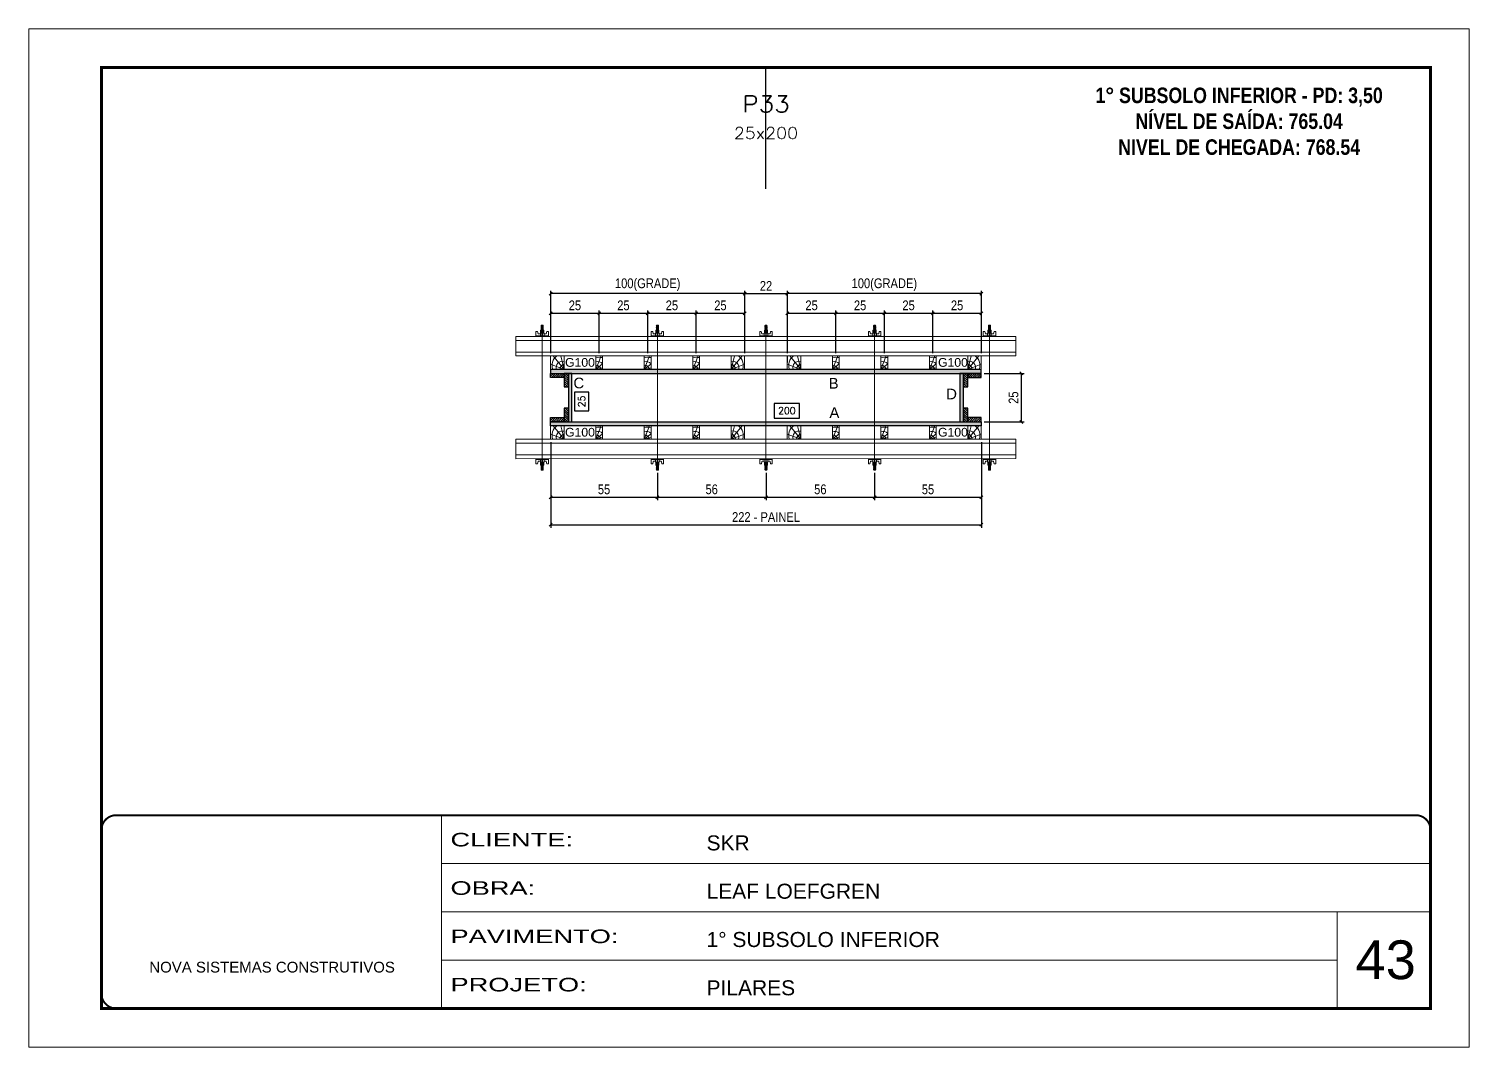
# Model space of a CAD drawing. Extents: x 14400 to 27878, y -21631 to 6985.
# Drawn here: x 17583 to 19068, y -5551 to -4501 of the extents above; entities that cross this region are included whole.
import ezdxf
from ezdxf.enums import TextEntityAlignment as Align

# ---------------------------------------------------------------- set-up
doc = ezdxf.new("R2010")
doc.units = 0
for name, pattern in [('CONTINUO', [0]), ('DASHED', [0.75, 0.5, -0.25]), ('HIDDEN', [0.375, 0.25, -0.125])]:
    doc.linetypes.add(name, pattern=pattern)
for name, color, linetype, lineweight in [('CARIMBO', 255, 'Continuous', 9), ('Folhas', 255, 'Continuous', 9), ('Hachura', 251, 'Continuous', 9), ('Madeira', 126, 'Continuous', 18), ('Perfil Metálico', 224, 'Continuous', 18), ('SARRAFO DE PRESSAO', 251, 'DASHED', 9), ('Texto Seção', 7, 'Continuous', 15)]:
    doc.layers.add(name, color=color, linetype=linetype, lineweight=lineweight)
for name, color, linetype in [('CHAPA', 1, 'Continuous'), ('COTA', 241, 'Continuous'), ('NOMENCLATURA', 7, 'Continuous'), ('SARRAFO', 251, 'Continuous'), ('Texto de Titulo', 7, 'Continuous'), ('Texto Qtd Sarr', 242, 'Continuous'), ('TEXTO_GERAL', 7, 'Continuous')]:
    doc.layers.add(name, color=color, linetype=linetype)
doc.styles.add('ARIAL', font='arial.ttf')
doc.styles.add('COTA TECNICA 2X', font='techl___.ttf', dxfattribs={"height": 10})
doc.styles.add('ROMANC', font='techb___.ttf', dxfattribs={"height": 2.5})
doc.styles.add('ROMANS', font='romans.shx')
doc.styles.add('SANSSERIF', font='sas_____.pfb')
doc.styles.add('Tecnologia', font='')
doc.styles.get('Tecnologia').set_extended_font_data('Forgotten Futurist')
doc.dimstyles.new('SECAO PILAR', dxfattribs={"dimtxt": 10, "dimasz": 3, "dimexe": 3, "dimexo": 3, "dimgap": 3, "dimtad": 1, "dimdec": 1, "dimlfac": 0.5, "dimzin": 12, "dimdsep": 46, "dimtxsty": 'COTA TECNICA 2X', "dimblk1": 'OBLIQUE', "dimblk2": 'OBLIQUE', "dimsah": 1, "dimcen": 0.9, "dimclrd": 256, "dimclre": 256, "dimclrt": 256, "dimadec": 1, "dimazin": 3, "dimtfac": 1, "dimtdec": 1, "dimtmove": 0, "dimatfit": 3, "dimfxl": 1, "dimtolj": 1, "dimtzin": 12, "dimarcsym": 0})
doc.dimstyles.new('SECÇÃO 2', dxfattribs={"dimtxt": 7, "dimasz": 6, "dimexe": 0.18, "dimexo": 2, "dimgap": -4, "dimtad": 3, "dimdec": 1, "dimlfac": 0.5, "dimzin": 12, "dimdsep": 46, "dimtxsty": 'ROMANS', "dimblk": 'ARCHTICK', "dimcen": 0.09, "dimse1": 1, "dimse2": 1, "dimsd1": 1, "dimsd2": 1, "dimclrd": 180, "dimclre": 5, "dimclrt": 1, "dimadec": 0, "dimazin": 3, "dimtfac": 1, "dimtdec": 1, "dimtofl": 0, "dimtmove": 0, "dimatfit": 3, "dimldrblk": 'ARCHTICK', "dimfxl": 1, "dimtolj": 1, "dimtzin": 0, "dimarcsym": 0})

# ---------------------------------------------------------------- blocks, each defined once
blk = doc.blocks.new('9999999999')
at = {"color": 30, "linetype": 'CONTINUO'}
for p, q in [((98564.6, 34230.2), (98564.6, 34429.4)), ((98564.6, 34379.6), (99584, 34379.6)), ((98564.6, 34329.8), (99488, 34329.8)), ((99584, 34329.8), (99488, 34329.8)), ((99488, 34329.8), (99488, 34230.2)), ((98564.6, 34280), (99488, 34280))]:
    blk.add_line(p, q, dxfattribs=at)
at = {"color": 30, "linetype": 'CONTINUO', "const_width": 2}
blk.add_lwpolyline([(99584, 34230.2), (99584, 34414.4, 0.414214), (99569, 34429.4), (98229, 34429.4, 0.414214), (98214, 34414.4), (98214, 34245.2, 0.414214), (98229, 34230.2), (99584, 34230.2)], format="xyb", dxfattribs=at)
at = {"layer": 'Folhas'}
blk.add_lwpolyline([(98139, 34190.2), (99624, 34190.2), (99624, 35240.2), (98139, 35240.2)], close=True, dxfattribs=at)
at = {"layer": 'Folhas', "color": 30, "const_width": 3}
blk.add_lwpolyline([(98214, 34230.2), (99584, 34230.2), (99584, 35200.2), (98214, 35200.2)], close=True, dxfattribs=at)
at = {"color": 7, "linetype": 'Continuous', "ltscale": 5, "style": 'ARIAL'}
for s, height, p in [('SKR', 15.48, (98837.7, 34393.1)), ('LEAF LOEFGREN', 15.483, (98837.7, 34343.3)), ('1° SUBSOLO INFERIOR', 15.483, (98837.7, 34293.5)), ('NOVA SISTEMAS CONSTRUTIVOS', 11.059, (98263.2, 34267.2)), ('PILARES', 15.48, (98837.7, 34243.7))]:
    blk.add_text(s, height=height, dxfattribs=at).set_placement(p)
at = {"layer": 'Folhas', "color": 7, "style": 'Tecnologia', "width": 1.5}
for s, p in [('CLIENTE:', (98573.7, 34397.2)), ('OBRA:', (98573.7, 34347.3)), ('PAVIMENTO:', (98573.7, 34297.5)), ('PROJETO:', (98573.7, 34247.7))]:
    blk.add_text(s, height=14, dxfattribs=at).set_placement(p)
blk = doc.blocks.new('*D2597')
at = {"layer": 'COTA', "color": 180, "lineweight": -2, "transparency": 16777216}
for p, q in [((18160.9, -4875.5), (18145.9, -4875.5)), ((18145.9, -4875.5), (18145.9, -4894.9)), ((18160.9, -4894.9), (18160.9, -4875.5)), ((18145.9, -4894.9), (18160.9, -4894.9))]:
    blk.add_line(p, q, dxfattribs=at)
at = {"layer": 'Defpoints', "color": 0, "transparency": 16777216}
for p in [(18160.8, -4856.3), (18160.8, -4906.3), (18164.9, -4906.3)]:
    blk.add_point(p, dxfattribs=at)
at = {"layer": 'COTA', "color": 1, "transparency": 16777216, "insert": (18153.4, -4885.2), "char_height": 7, "attachment_point": 5, "rotation": 90, "style": 'ROMANS'}
blk.add_mtext('\\A1;25', dxfattribs=at)
blk = doc.blocks.new('_ArchTick')
at = {"color": 0, "linetype": 'ByBlock', "const_width": 0.15}
blk.add_lwpolyline([(-0.5, -0.5), (0.5, 0.5)], dxfattribs=at)
blk = doc.blocks.new('*D2598')
at = {"layer": 'COTA', "color": 180, "lineweight": -2, "transparency": 16777216}
for p, q in [((18378, -4887.3), (18352, -4887.3)), ((18352, -4887.3), (18352, -4902.3)), ((18378, -4902.3), (18378, -4887.3)), ((18352, -4902.3), (18378, -4902.3))]:
    blk.add_line(p, q, dxfattribs=at)
at = {"layer": 'Defpoints', "color": 0, "transparency": 16777216}
for p in [(18143.5, -4906.3), (18543.5, -4906.3), (18543.5, -4906.3)]:
    blk.add_point(p, dxfattribs=at)
at = {"layer": 'COTA', "color": 1, "transparency": 16777216, "insert": (18365, -4894.8), "char_height": 7, "attachment_point": 5, "style": 'ROMANS'}
blk.add_mtext('\\A1;200', dxfattribs=at)
blk = doc.blocks.new('_Oblique')
at = {"color": 0, "linetype": 'ByBlock', "lineweight": -2}
blk.add_line((-0.5, -0.5), (0.5, 0.5), dxfattribs=at)
blk = doc.blocks.new('*D2599')
at = {"layer": 'COTA', "lineweight": -2, "transparency": 16777216}
for p, q in [((18121.5, -4927.3), (18121.5, -5015.4)), ((18565.5, -4927.2), (18565.5, -5015.4)), ((18121.5, -5012.4), (18565.5, -5012.4))]:
    blk.add_line(p, q, dxfattribs=at)
at = {"layer": 'Defpoints', "color": 0, "transparency": 16777216}
for p in [(18121.5, -4924.3), (18565.5, -4924.2), (18565.5, -5012.4)]:
    blk.add_point(p, dxfattribs=at)
at = {"layer": 'COTA', "lineweight": -2, "transparency": 16777216, "xscale": 3, "yscale": 3, "zscale": 3, "rotation": 180}
blk.add_blockref('_Oblique', (18121.5, -5012.4), dxfattribs=at)
at = {"layer": 'COTA', "lineweight": -2, "transparency": 16777216, "xscale": 3, "yscale": 3, "zscale": 3}
blk.add_blockref('_Oblique', (18565.5, -5012.4), dxfattribs=at)
at = {"layer": 'COTA', "transparency": 16777216, "insert": (18343.5, -5004.4), "char_height": 10, "attachment_point": 5, "style": 'COTA TECNICA 2X'}
blk.add_mtext('\\A1;222 - PAINEL', dxfattribs=at)
blk = doc.blocks.new('*D2600')
at = {"layer": 'COTA', "lineweight": -2, "transparency": 16777216}
for p, q in [((18121.5, -4927.3), (18121.5, -4987)), ((18231.5, -4959), (18231.5, -4987)), ((18121.5, -4984), (18231.5, -4984))]:
    blk.add_line(p, q, dxfattribs=at)
at = {"layer": 'Defpoints', "color": 0, "transparency": 16777216}
for p in [(18121.5, -4924.3), (18231.5, -4956), (18231.5, -4984)]:
    blk.add_point(p, dxfattribs=at)
at = {"layer": 'COTA', "lineweight": -2, "transparency": 16777216, "xscale": 3, "yscale": 3, "zscale": 3, "rotation": 180}
blk.add_blockref('_Oblique', (18121.5, -4984), dxfattribs=at)
at = {"layer": 'COTA', "lineweight": -2, "transparency": 16777216, "xscale": 3, "yscale": 3, "zscale": 3}
blk.add_blockref('_Oblique', (18231.5, -4984), dxfattribs=at)
at = {"layer": 'COTA', "transparency": 16777216, "insert": (18176.5, -4975.9), "char_height": 10, "attachment_point": 5, "style": 'COTA TECNICA 2X'}
blk.add_mtext('\\A1;55', dxfattribs=at)
blk = doc.blocks.new('*D2601')
at = {"layer": 'COTA', "lineweight": -2, "transparency": 16777216}
for p, q in [((18565.5, -4927.3), (18565.5, -4987)), ((18455.5, -4959), (18455.5, -4987)), ((18455.5, -4984), (18565.5, -4984))]:
    blk.add_line(p, q, dxfattribs=at)
at = {"layer": 'Defpoints', "color": 0, "transparency": 16777216}
for p in [(18565.5, -4924.3), (18455.5, -4956), (18565.5, -4984)]:
    blk.add_point(p, dxfattribs=at)
at = {"layer": 'COTA', "lineweight": -2, "transparency": 16777216, "xscale": 3, "yscale": 3, "zscale": 3, "rotation": 180}
blk.add_blockref('_Oblique', (18455.5, -4984), dxfattribs=at)
at = {"layer": 'COTA', "lineweight": -2, "transparency": 16777216, "xscale": 3, "yscale": 3, "zscale": 3}
blk.add_blockref('_Oblique', (18565.5, -4984), dxfattribs=at)
at = {"layer": 'COTA', "transparency": 16777216, "insert": (18510.5, -4975.9), "char_height": 10, "attachment_point": 5, "style": 'COTA TECNICA 2X'}
blk.add_mtext('\\A1;55', dxfattribs=at)
blk = doc.blocks.new('C')
at = {"layer": 'Hachura', "color": 0}
for p, q in [((0, 3.22), (0, -3.22)), ((0.45, 3.22), (0, 3.22)), ((0.46, 3.16), (0, 3.16)), ((0.46, 3.05), (0, 3.05)), ((0.46, 2.88), (0, 2.88)), ((0, 2.75), (0, -1.16)), ((0.46, 2.65), (0, 2.65)), ((0.46, 2.23), (0, 2.23)), ((0.46, 1.51), (0, 1.51)), ((0.39, 0.49), (0.17, 0.49)), ((0.45, -3.23), (0.45, 3.22)), ((0.45, 3.22), (2.58, 3.22)), ((1.74, 0.97), (0.45, 0.97)), ((1.45, 0.1), (0.45, 0.1)), ((1.35, 1.94), (1.35, 0.96)), ((2.58, 2.39), (1.47, 2.09)), ((1.74, -0.97), (1.74, 0.97)), ((1.74, 0.97), (1.74, 0.84)), ((1.74, 0.97), (1.74, 0.84)), ((1.74, 0.84), (3.35, 0.84)), ((3.35, 0.45), (1.74, 0.45)), ((2.58, 3.22), (2.58, 2.39)), ((3.32, 0.84), (3.32, -0.84)), ((3.35, 0.84), (3.35, -0.84)), ((3.68, 0.45), (3.35, 0.45)), ((3.84, -0.52), (3.35, 0.45)), ((3.35, 0.06), (3.67, -0.57)), ((3.68, 0.45), (4.16, -0.52)), ((3.72, 0.5), (4.25, -0.57)), ((4.37, -0.55), (3.83, 0.53)), ((4.15, 0.45), (3.93, 0.45)), ((4.42, -0.52), (3.93, 0.45)), ((4.15, 0.45), (4.26, 0.45)), ((4.26, 0.45), (4.74, -0.52)), ((4.3, 0.5), (4.83, -0.57)), ((4.95, -0.55), (4.41, 0.53)), ((4.51, 0.45), (4.84, 0.45)), ((5, -0.52), (4.51, 0.45)), ((4.84, 0.45), (5.32, -0.52)), ((4.88, 0.5), (5.41, -0.57)), ((5.53, -0.55), (4.99, 0.53)), ((5.58, -0.52), (5.09, 0.45)), ((5.42, 0.45), (5.09, 0.45)), ((5.58, -0.52), (5.09, 0.45)), ((5.42, 0.45), (5.74, -0.19)), ((5.46, 0.5), (5.74, -0.07)), ((5.74, 0.19), (5.57, 0.53)), ((5.74, 0.32), (5.68, 0.45)), ((5.68, 0.45), (5.74, 0.45)), ((5.74, 0.45), (5.9, 0.29)), ((5.74, 0.45), (5.74, -0.52)), ((5.9, -0.36), (5.9, 0.29)), ((0.45, 0), (0, 0)), ((0.46, -1.52), (0, -1.52)), ((0.46, -2.23), (0, -2.23)), ((0.46, -2.65), (0, -2.65)), ((0.46, -2.88), (0, -2.88)), ((0.46, -3.05), (0, -3.05)), ((0.46, -3.16), (0, -3.16)), ((0, -3.22), (2.57, -3.22)), ((0.08, -0.48), (0.29, -0.48)), ((0.29, -0.48), (0.4, -0.48)), ((0.45, 0), (0.45, -0.97)), ((0.45, -0.16), (1.45, -0.16)), ((0.45, -0.65), (0.45, -0.32)), ((0.45, -3.23), (0.45, -0.65)), ((0.45, -0.97), (1.74, -0.97)), ((1.35, -1.94), (1.35, -0.97)), ((2.58, -2.39), (1.47, -2.1)), ((3.35, -0.32), (1.74, -0.32)), ((3.35, -0.84), (1.74, -0.84)), ((2.58, -3.23), (2.58, -2.39)), ((3.35, -0.07), (3.58, -0.52)), ((3.35, -0.52), (3.58, -0.52)), ((3.84, -0.52), (4.16, -0.52)), ((4.42, -0.52), (4.74, -0.52)), ((4.63, -0.52), (4.74, -0.52)), ((5, -0.52), (5.32, -0.52)), ((5.58, -0.52), (5.74, -0.52)), ((5.74, -0.52), (5.9, -0.36)), ((5.74, -0.52), (5.74, -0.52))]:
    blk.add_line(p, q, dxfattribs=at)
for centre, radius, start, end in [((1.52, 1.94), 0.161, 104.74356, 180), ((1.44, -0.03), 0.129, 272.69497, 87.30503), ((3.81, 0.39), 0.143, 25.56881, 154.43119), ((4.39, 0.39), 0.143, 25.56881, 154.43119), ((4.97, 0.39), 0.143, 25.56881, 154.43119), ((5.55, 0.39), 0.143, 25.56881, 154.43119), ((0.17, -0.37), 0.174, 221.74404, 317.85924), ((1.52, -1.94), 0.161, 180, 255.25644), ((3.71, -0.4), 0.174, 222.14076, 318.25596), ((4.29, -0.4), 0.174, 222.14076, 318.25596), ((4.87, -0.4), 0.174, 222.14076, 318.25596), ((5.45, -0.4), 0.174, 222.14076, 318.25596), ((5.61, -0.4), 0.174, 317.85924, 318.25596)]:
    blk.add_arc(centre, radius, start, end, dxfattribs=at)
blk = doc.blocks.new('*D2621')
at = {"layer": 'COTA', "lineweight": -2, "transparency": 16777216}
for p, q in [((18343.5, -4959), (18343.5, -4987)), ((18455.5, -4959), (18455.5, -4987)), ((18343.5, -4984), (18455.5, -4984))]:
    blk.add_line(p, q, dxfattribs=at)
at = {"layer": 'Defpoints', "color": 0, "transparency": 16777216}
for p in [(18343.5, -4956), (18455.5, -4956), (18455.5, -4984)]:
    blk.add_point(p, dxfattribs=at)
at = {"layer": 'COTA', "lineweight": -2, "transparency": 16777216, "xscale": 3, "yscale": 3, "zscale": 3, "rotation": 180}
blk.add_blockref('_Oblique', (18343.5, -4984), dxfattribs=at)
at = {"layer": 'COTA', "lineweight": -2, "transparency": 16777216, "xscale": 3, "yscale": 3, "zscale": 3}
blk.add_blockref('_Oblique', (18455.5, -4984), dxfattribs=at)
at = {"layer": 'COTA', "transparency": 16777216, "insert": (18399.5, -4975.9), "char_height": 10, "attachment_point": 5, "style": 'COTA TECNICA 2X'}
blk.add_mtext('\\A1;56', dxfattribs=at)
blk = doc.blocks.new('*D2622')
at = {"layer": 'COTA', "lineweight": -2, "transparency": 16777216}
for p, q in [((18568.5, -4856.3), (18609.8, -4856.3)), ((18606.8, -4906.3), (18606.8, -4856.3)), ((18568.5, -4906.3), (18609.8, -4906.3))]:
    blk.add_line(p, q, dxfattribs=at)
at = {"layer": 'Defpoints', "color": 0, "transparency": 16777216}
for p in [(18565.5, -4856.3), (18606.8, -4856.3), (18565.5, -4906.3)]:
    blk.add_point(p, dxfattribs=at)
at = {"layer": 'COTA', "lineweight": -2, "transparency": 16777216, "xscale": 3, "yscale": 3, "zscale": 3}
for p, rotation in [((18606.8, -4856.3), 90), ((18606.8, -4906.3), 270)]:
    blk.add_blockref('_Oblique', p, dxfattribs=dict(at, rotation=rotation))
at = {"layer": 'COTA', "transparency": 16777216, "insert": (18598.7, -4881.3), "char_height": 10, "attachment_point": 5, "rotation": 90, "style": 'COTA TECNICA 2X'}
blk.add_mtext('\\A1;25', dxfattribs=at)
blk = doc.blocks.new('*D2623')
at = {"layer": 'COTA', "lineweight": -2, "transparency": 16777216}
for p, q in [((18231.5, -4959), (18231.5, -4987)), ((18343.5, -4959), (18343.5, -4987)), ((18231.5, -4984), (18343.5, -4984))]:
    blk.add_line(p, q, dxfattribs=at)
at = {"layer": 'Defpoints', "color": 0, "transparency": 16777216}
for p in [(18231.5, -4956), (18343.5, -4956), (18343.5, -4984)]:
    blk.add_point(p, dxfattribs=at)
at = {"layer": 'COTA', "lineweight": -2, "transparency": 16777216, "xscale": 3, "yscale": 3, "zscale": 3, "rotation": 180}
blk.add_blockref('_Oblique', (18231.5, -4984), dxfattribs=at)
at = {"layer": 'COTA', "lineweight": -2, "transparency": 16777216, "xscale": 3, "yscale": 3, "zscale": 3}
blk.add_blockref('_Oblique', (18343.5, -4984), dxfattribs=at)
at = {"layer": 'COTA', "transparency": 16777216, "insert": (18287.5, -4975.9), "char_height": 10, "attachment_point": 5, "style": 'COTA TECNICA 2X'}
blk.add_mtext('\\A1;56', dxfattribs=at)
blk = doc.blocks.new('PONTALETE')
at = {"layer": 'Madeira'}
for q in [(2.71, 7), (7, 5.76), (7, 1.74)]:
    blk.add_line((0, 0), q, dxfattribs=at)
blk.add_lwpolyline([(0, 0), (7, 0), (7, 7), (0, 7)], close=True, dxfattribs=at)
for centre, radius, start, end in [((2.04, 0.06), 6.23, 37.28179, 109.09128), ((1.09, 0.9), 3.19, 343.60304, 109.98471), ((-0.21, -0.78), 3.09, 14.63219, 86.0383)]:
    blk.add_arc(centre, radius, start, end, dxfattribs=at)
blk = doc.blocks.new('MEIO PONTALETE')
at = {"layer": 'Madeira'}
for q in [(2.71, 7), (3.5, 2.88), (3.5, 0.87)]:
    blk.add_line((0, 0), q, dxfattribs=at)
blk.add_lwpolyline([(0, 0), (3.5, 0), (3.5, 7), (0, 7)], close=True, dxfattribs=at)
for centre, radius, start, end in [((2.04, 0.06), 6.23, 76.44987, 109.09128), ((1.09, 0.9), 3.19, 40.90626, 109.98471), ((-0.21, -0.78), 3.09, 14.63219, 86.0383)]:
    blk.add_arc(centre, radius, start, end, dxfattribs=at)
blk = doc.blocks.new('*D2602')
at = {"layer": 'COTA', "lineweight": -2, "transparency": 16777216}
for p, q in [((18365.5, -4835.3), (18365.5, -4791.3)), ((18365.5, -4794.3), (18415.5, -4794.3)), ((18415.5, -4835.3), (18415.5, -4791.3))]:
    blk.add_line(p, q, dxfattribs=at)
at = {"layer": 'Defpoints', "color": 0, "transparency": 16777216}
for p in [(18415.5, -4794.3), (18365.5, -4838.3), (18415.5, -4838.3)]:
    blk.add_point(p, dxfattribs=at)
at = {"layer": 'COTA', "lineweight": -2, "transparency": 16777216, "xscale": 3, "yscale": 3, "zscale": 3, "rotation": 180}
blk.add_blockref('_Oblique', (18365.5, -4794.3), dxfattribs=at)
at = {"layer": 'COTA', "lineweight": -2, "transparency": 16777216, "xscale": 3, "yscale": 3, "zscale": 3}
blk.add_blockref('_Oblique', (18415.5, -4794.3), dxfattribs=at)
at = {"layer": 'COTA', "transparency": 16777216, "insert": (18390.5, -4786.2), "char_height": 10, "attachment_point": 5, "style": 'COTA TECNICA 2X'}
blk.add_mtext('\\A1;25', dxfattribs=at)
blk = doc.blocks.new('*D2603')
at = {"layer": 'COTA', "lineweight": -2, "transparency": 16777216}
for p, q in [((18365.5, -4835.3), (18365.5, -4771.1)), ((18565.5, -4774.1), (18365.5, -4774.1)), ((18565.5, -4835.3), (18565.5, -4771.1))]:
    blk.add_line(p, q, dxfattribs=at)
at = {"layer": 'Defpoints', "color": 0, "transparency": 16777216}
for p in [(18365.5, -4774.1), (18365.5, -4838.3), (18565.5, -4838.3)]:
    blk.add_point(p, dxfattribs=at)
at = {"layer": 'COTA', "lineweight": -2, "transparency": 16777216, "xscale": 3, "yscale": 3, "zscale": 3, "rotation": 180}
blk.add_blockref('_Oblique', (18365.5, -4774.1), dxfattribs=at)
at = {"layer": 'COTA', "lineweight": -2, "transparency": 16777216, "xscale": 3, "yscale": 3, "zscale": 3}
blk.add_blockref('_Oblique', (18565.5, -4774.1), dxfattribs=at)
at = {"layer": 'COTA', "transparency": 16777216, "insert": (18465.5, -4764.9), "char_height": 10, "attachment_point": 5, "style": 'COTA TECNICA 2X'}
blk.add_mtext('\\A1;100(GRADE)', dxfattribs=at)
blk = doc.blocks.new('*D2624')
at = {"layer": 'COTA', "lineweight": -2, "transparency": 16777216}
for p, q in [((18415.5, -4835.3), (18415.5, -4791.3)), ((18415.5, -4794.3), (18465.5, -4794.3)), ((18465.5, -4835.3), (18465.5, -4791.3))]:
    blk.add_line(p, q, dxfattribs=at)
at = {"layer": 'Defpoints', "color": 0, "transparency": 16777216}
for p in [(18465.5, -4794.3), (18415.5, -4838.3), (18465.5, -4838.3)]:
    blk.add_point(p, dxfattribs=at)
at = {"layer": 'COTA', "lineweight": -2, "transparency": 16777216, "xscale": 3, "yscale": 3, "zscale": 3, "rotation": 180}
blk.add_blockref('_Oblique', (18415.5, -4794.3), dxfattribs=at)
at = {"layer": 'COTA', "lineweight": -2, "transparency": 16777216, "xscale": 3, "yscale": 3, "zscale": 3}
blk.add_blockref('_Oblique', (18465.5, -4794.3), dxfattribs=at)
at = {"layer": 'COTA', "transparency": 16777216, "insert": (18440.5, -4786.2), "char_height": 10, "attachment_point": 5, "style": 'COTA TECNICA 2X'}
blk.add_mtext('\\A1;25', dxfattribs=at)
blk = doc.blocks.new('*D2625')
at = {"layer": 'COTA', "lineweight": -2, "transparency": 16777216}
for p, q in [((18465.5, -4835.3), (18465.5, -4791.3)), ((18465.5, -4794.3), (18515.5, -4794.3)), ((18515.5, -4835.3), (18515.5, -4791.3))]:
    blk.add_line(p, q, dxfattribs=at)
at = {"layer": 'Defpoints', "color": 0, "transparency": 16777216}
for p in [(18515.5, -4794.3), (18465.5, -4838.3), (18515.5, -4838.3)]:
    blk.add_point(p, dxfattribs=at)
at = {"layer": 'COTA', "lineweight": -2, "transparency": 16777216, "xscale": 3, "yscale": 3, "zscale": 3, "rotation": 180}
blk.add_blockref('_Oblique', (18465.5, -4794.3), dxfattribs=at)
at = {"layer": 'COTA', "lineweight": -2, "transparency": 16777216, "xscale": 3, "yscale": 3, "zscale": 3}
blk.add_blockref('_Oblique', (18515.5, -4794.3), dxfattribs=at)
at = {"layer": 'COTA', "transparency": 16777216, "insert": (18490.5, -4786.2), "char_height": 10, "attachment_point": 5, "style": 'COTA TECNICA 2X'}
blk.add_mtext('\\A1;25', dxfattribs=at)
blk = doc.blocks.new('*D2626')
at = {"layer": 'COTA', "lineweight": -2, "transparency": 16777216}
for p, q in [((18515.5, -4835.3), (18515.5, -4791.3)), ((18515.5, -4794.3), (18565.5, -4794.3)), ((18565.5, -4835.3), (18565.5, -4791.3))]:
    blk.add_line(p, q, dxfattribs=at)
at = {"layer": 'Defpoints', "color": 0, "transparency": 16777216}
for p in [(18565.5, -4794.3), (18515.5, -4838.3), (18565.5, -4838.3)]:
    blk.add_point(p, dxfattribs=at)
at = {"layer": 'COTA', "lineweight": -2, "transparency": 16777216, "xscale": 3, "yscale": 3, "zscale": 3, "rotation": 180}
blk.add_blockref('_Oblique', (18515.5, -4794.3), dxfattribs=at)
at = {"layer": 'COTA', "lineweight": -2, "transparency": 16777216, "xscale": 3, "yscale": 3, "zscale": 3}
blk.add_blockref('_Oblique', (18565.5, -4794.3), dxfattribs=at)
at = {"layer": 'COTA', "transparency": 16777216, "insert": (18540.5, -4786.2), "char_height": 10, "attachment_point": 5, "style": 'COTA TECNICA 2X'}
blk.add_mtext('\\A1;25', dxfattribs=at)
blk = doc.blocks.new('*D2604')
at = {"layer": 'COTA', "lineweight": -2, "transparency": 16777216}
for p, q in [((18121.5, -4835.3), (18121.5, -4791.3)), ((18121.5, -4794.3), (18171.5, -4794.3)), ((18171.5, -4835.3), (18171.5, -4791.3))]:
    blk.add_line(p, q, dxfattribs=at)
at = {"layer": 'Defpoints', "color": 0, "transparency": 16777216}
for p in [(18171.5, -4794.3), (18121.5, -4838.3), (18171.5, -4838.3)]:
    blk.add_point(p, dxfattribs=at)
at = {"layer": 'COTA', "lineweight": -2, "transparency": 16777216, "xscale": 3, "yscale": 3, "zscale": 3, "rotation": 180}
blk.add_blockref('_Oblique', (18121.5, -4794.3), dxfattribs=at)
at = {"layer": 'COTA', "lineweight": -2, "transparency": 16777216, "xscale": 3, "yscale": 3, "zscale": 3}
blk.add_blockref('_Oblique', (18171.5, -4794.3), dxfattribs=at)
at = {"layer": 'COTA', "transparency": 16777216, "insert": (18146.5, -4786.2), "char_height": 10, "attachment_point": 5, "style": 'COTA TECNICA 2X'}
blk.add_mtext('\\A1;25', dxfattribs=at)
blk = doc.blocks.new('*D2605')
at = {"layer": 'COTA', "lineweight": -2, "transparency": 16777216}
for p, q in [((18121.5, -4835.3), (18121.5, -4771.1)), ((18321.5, -4774.1), (18121.5, -4774.1)), ((18321.5, -4835.3), (18321.5, -4771.1))]:
    blk.add_line(p, q, dxfattribs=at)
at = {"layer": 'Defpoints', "color": 0, "transparency": 16777216}
for p in [(18121.5, -4774.1), (18121.5, -4838.3), (18321.5, -4838.3)]:
    blk.add_point(p, dxfattribs=at)
at = {"layer": 'COTA', "lineweight": -2, "transparency": 16777216, "xscale": 3, "yscale": 3, "zscale": 3, "rotation": 180}
blk.add_blockref('_Oblique', (18121.5, -4774.1), dxfattribs=at)
at = {"layer": 'COTA', "lineweight": -2, "transparency": 16777216, "xscale": 3, "yscale": 3, "zscale": 3}
blk.add_blockref('_Oblique', (18321.5, -4774.1), dxfattribs=at)
at = {"layer": 'COTA', "transparency": 16777216, "insert": (18221.5, -4764.9), "char_height": 10, "attachment_point": 5, "style": 'COTA TECNICA 2X'}
blk.add_mtext('\\A1;100(GRADE)', dxfattribs=at)
blk = doc.blocks.new('*D2627')
at = {"layer": 'COTA', "lineweight": -2, "transparency": 16777216}
for p, q in [((18171.5, -4835.3), (18171.5, -4791.3)), ((18171.5, -4794.3), (18221.5, -4794.3)), ((18221.5, -4835.3), (18221.5, -4791.3))]:
    blk.add_line(p, q, dxfattribs=at)
at = {"layer": 'Defpoints', "color": 0, "transparency": 16777216}
for p in [(18221.5, -4794.3), (18171.5, -4838.3), (18221.5, -4838.3)]:
    blk.add_point(p, dxfattribs=at)
at = {"layer": 'COTA', "lineweight": -2, "transparency": 16777216, "xscale": 3, "yscale": 3, "zscale": 3, "rotation": 180}
blk.add_blockref('_Oblique', (18171.5, -4794.3), dxfattribs=at)
at = {"layer": 'COTA', "lineweight": -2, "transparency": 16777216, "xscale": 3, "yscale": 3, "zscale": 3}
blk.add_blockref('_Oblique', (18221.5, -4794.3), dxfattribs=at)
at = {"layer": 'COTA', "transparency": 16777216, "insert": (18196.5, -4786.2), "char_height": 10, "attachment_point": 5, "style": 'COTA TECNICA 2X'}
blk.add_mtext('\\A1;25', dxfattribs=at)
blk = doc.blocks.new('*D2628')
at = {"layer": 'COTA', "lineweight": -2, "transparency": 16777216}
for p, q in [((18221.5, -4835.3), (18221.5, -4791.3)), ((18221.5, -4794.3), (18271.5, -4794.3)), ((18271.5, -4835.3), (18271.5, -4791.3))]:
    blk.add_line(p, q, dxfattribs=at)
at = {"layer": 'Defpoints', "color": 0, "transparency": 16777216}
for p in [(18271.5, -4794.3), (18221.5, -4838.3), (18271.5, -4838.3)]:
    blk.add_point(p, dxfattribs=at)
at = {"layer": 'COTA', "lineweight": -2, "transparency": 16777216, "xscale": 3, "yscale": 3, "zscale": 3, "rotation": 180}
blk.add_blockref('_Oblique', (18221.5, -4794.3), dxfattribs=at)
at = {"layer": 'COTA', "lineweight": -2, "transparency": 16777216, "xscale": 3, "yscale": 3, "zscale": 3}
blk.add_blockref('_Oblique', (18271.5, -4794.3), dxfattribs=at)
at = {"layer": 'COTA', "transparency": 16777216, "insert": (18246.5, -4786.2), "char_height": 10, "attachment_point": 5, "style": 'COTA TECNICA 2X'}
blk.add_mtext('\\A1;25', dxfattribs=at)
blk = doc.blocks.new('*D2629')
at = {"layer": 'COTA', "lineweight": -2, "transparency": 16777216}
for p, q in [((18271.5, -4835.3), (18271.5, -4791.3)), ((18271.5, -4794.3), (18321.5, -4794.3)), ((18321.5, -4835.3), (18321.5, -4791.3))]:
    blk.add_line(p, q, dxfattribs=at)
at = {"layer": 'Defpoints', "color": 0, "transparency": 16777216}
for p in [(18321.5, -4794.3), (18271.5, -4838.3), (18321.5, -4838.3)]:
    blk.add_point(p, dxfattribs=at)
at = {"layer": 'COTA', "lineweight": -2, "transparency": 16777216, "xscale": 3, "yscale": 3, "zscale": 3, "rotation": 180}
blk.add_blockref('_Oblique', (18271.5, -4794.3), dxfattribs=at)
at = {"layer": 'COTA', "lineweight": -2, "transparency": 16777216, "xscale": 3, "yscale": 3, "zscale": 3}
blk.add_blockref('_Oblique', (18321.5, -4794.3), dxfattribs=at)
at = {"layer": 'COTA', "transparency": 16777216, "insert": (18296.5, -4786.2), "char_height": 10, "attachment_point": 5, "style": 'COTA TECNICA 2X'}
blk.add_mtext('\\A1;25', dxfattribs=at)
blk = doc.blocks.new('*D2614')
at = {"layer": 'COTA', "lineweight": -2, "transparency": 16777216}
for p, q in [((18321.5, -4835.3), (18321.5, -4771.1)), ((18321.5, -4774.1), (18365.5, -4774.1)), ((18365.5, -4835.3), (18365.5, -4771.1))]:
    blk.add_line(p, q, dxfattribs=at)
at = {"layer": 'Defpoints', "color": 0, "transparency": 16777216}
for p in [(18365.5, -4774.1), (18321.5, -4838.3), (18365.5, -4838.3)]:
    blk.add_point(p, dxfattribs=at)
at = {"layer": 'COTA', "lineweight": -2, "transparency": 16777216, "xscale": 3, "yscale": 3, "zscale": 3, "rotation": 180}
blk.add_blockref('_Oblique', (18321.5, -4774.1), dxfattribs=at)
at = {"layer": 'COTA', "lineweight": -2, "transparency": 16777216, "xscale": 3, "yscale": 3, "zscale": 3}
blk.add_blockref('_Oblique', (18365.5, -4774.1), dxfattribs=at)
at = {"layer": 'COTA', "transparency": 16777216, "insert": (18343.5, -4766.1), "char_height": 10, "attachment_point": 5, "style": 'COTA TECNICA 2X'}
blk.add_mtext('\\A1;22', dxfattribs=at)
blk = doc.blocks.new('titulo1')
at = {"layer": 'Defpoints', "color": 252, "linetype": 'HIDDEN', "ltscale": 2}
blk.add_line((0, 0), (0, 125), dxfattribs=at)
at = {"layer": 'Defpoints', "style": 'ROMANS', "oblique": 15}
blk.add_attdef('FOLHA', text='', height=10, dxfattribs=at).set_placement((0, 15.6), align=Align.MIDDLE_CENTER)
at = {"layer": 'Texto Qtd Sarr', "color": 3, "style": 'ROMANS', "oblique": 15}
for tag, height, p in [('TITULO', 17, (0, 71.4)), ('SEÇÃO', 12, (0, 41.5))]:
    blk.add_attdef(tag, text='', height=height, dxfattribs=at).set_placement(p, align=Align.MIDDLE_CENTER)

msp = doc.modelspace()

# ---------------------------------------------------------------- hatches: boundary and pattern name
at = {"layer": 'Hachura'}
h = msp.add_hatch(color=256, dxfattribs=at)
h.dxf.hatch_style = 1
h.paths.add_polyline_path([(18565.47, -4856.28), (18565.47, -4852.28), (18121.47, -4852.28), (18121.47, -4856.28)])
h = msp.add_hatch(dxfattribs=at)
h.set_pattern_fill('ANSI31', color=256, scale=0.5, angle=180, style=0)
h.set_pattern_definition([(225, (8997.515, -27752.084), (1.12253202, -1.12253202), [])])
h.paths.add_polyline_path([(18135.47, -4860.68), (18135.47, -4856.28), (18121.47, -4856.28), (18121.47, -4860.68)])
h = msp.add_hatch(dxfattribs=at)
h.set_pattern_fill('ANSI31', color=256, scale=0.5, angle=270, style=0)
h.set_pattern_definition([(315, (41031.275, -14359.2276), (1.12253202, 1.12253202), [])])
h.paths.add_polyline_path([(18139.87, -4870.28), (18135.47, -4870.28), (18135.47, -4856.28), (18139.87, -4856.28)])
h = msp.add_hatch(color=256, dxfattribs=at)
h.dxf.hatch_style = 1
h.paths.add_polyline_path([(18139.87, -4906.28), (18143.47, -4906.28), (18143.47, -4856.28), (18139.87, -4856.28)])
h = msp.add_hatch(color=256, dxfattribs=at)
h.dxf.hatch_style = 1
h.paths.add_polyline_path([(18543.47, -4906.28), (18547.07, -4906.28), (18547.07, -4856.28), (18543.47, -4856.28)])
h = msp.add_hatch(dxfattribs=at)
h.set_pattern_fill('ANSI31', color=256, scale=0.5, angle=270, style=0)
h.set_pattern_definition([(315, (41442.875, -14359.2276), (1.12253202, 1.12253202), [])])
h.paths.add_polyline_path([(18551.47, -4870.28), (18547.07, -4870.28), (18547.07, -4856.28), (18551.47, -4856.28)])
h = msp.add_hatch(dxfattribs=at)
h.set_pattern_fill('ANSI31', color=256, scale=0.5, angle=180, style=0)
h.set_pattern_definition([(225, (9427.515, -27785.684), (1.12253202, -1.12253202), [])])
h.paths.add_polyline_path([(18565.47, -4856.28), (18565.47, -4860.68), (18551.47, -4860.68), (18551.47, -4856.28)])
h = msp.add_hatch(dxfattribs=at)
h.set_pattern_fill('ANSI31', color=256, scale=0.5, angle=270, style=0)
h.set_pattern_definition([(315, (41031.275, -14395.2276), (1.12253202, 1.12253202), [])])
h.paths.add_polyline_path([(18139.87, -4906.28), (18135.47, -4906.28), (18135.47, -4892.28), (18139.87, -4892.28)])
h = msp.add_hatch(dxfattribs=at)
h.set_pattern_fill('ANSI31', color=256, scale=0.5, angle=270, style=0)
h.set_pattern_definition([(315, (41442.875, -14395.2276), (1.12253202, 1.12253202), [])])
h.paths.add_polyline_path([(18551.47, -4906.28), (18547.07, -4906.28), (18547.07, -4892.28), (18551.47, -4892.28)])
h = msp.add_hatch(dxfattribs=at)
h.set_pattern_fill('ANSI31', color=256, scale=0.5, angle=180, style=0)
h.set_pattern_definition([(225, (8997.515, -27797.684), (1.12253202, -1.12253202), [])])
h.paths.add_polyline_path([(18135.47, -4906.28), (18135.47, -4901.88), (18121.47, -4901.88), (18121.47, -4906.28)])
h = msp.add_hatch(color=256, dxfattribs=at)
h.dxf.hatch_style = 1
h.paths.add_polyline_path([(18565.47, -4906.28), (18565.47, -4910.28), (18121.47, -4910.28), (18121.47, -4906.28)])
h = msp.add_hatch(dxfattribs=at)
h.set_pattern_fill('ANSI31', color=256, scale=0.5, angle=180, style=0)
h.set_pattern_definition([(225, (9062.515, -27797.684), (1.12253202, -1.12253202), [])])
h.paths.add_polyline_path([(18551.47, -4906.28), (18551.47, -4901.88), (18565.47, -4901.88), (18565.47, -4906.28)])

# ---------------------------------------------------------------- linework, layer by layer
at = {"layer": 'CHAPA'}
for points in [[(18565.47, -4856.28), (18565.47, -4852.28), (18121.47, -4852.28), (18121.47, -4856.28)], [(18139.87, -4906.28), (18143.47, -4906.28), (18143.47, -4856.28), (18139.87, -4856.28)], [(18543.47, -4906.28), (18547.07, -4906.28), (18547.07, -4856.28), (18543.47, -4856.28)], [(18565.47, -4906.28), (18565.47, -4910.28), (18121.47, -4910.28), (18121.47, -4906.28)]]:
    msp.add_lwpolyline(points, close=True, dxfattribs=at)
at = {"layer": 'Hachura'}
for p, q in [((18112.78, -4955.05), (18112.78, -4811.31)), ((18231.47, -4955.05), (18231.47, -4811.31)), ((18343.47, -4955.05), (18343.47, -4811.31)), ((18455.47, -4955.05), (18455.47, -4811.31)), ((18573.86, -4955.05), (18573.86, -4811.31))]:
    msp.add_line(p, q, dxfattribs=at)
at = {"layer": 'Madeira'}
for points in [[(18121.47, -4852.27), (18121.48, -4838.27), (18321.48, -4838.28), (18321.46, -4852.28)], [(18365.47, -4852.27), (18365.49, -4838.27), (18565.48, -4838.28), (18565.47, -4852.28)], [(18121.45, -4924.26), (18121.47, -4910.26), (18321.46, -4910.26), (18321.44, -4924.26)], [(18365.46, -4924.26), (18365.47, -4910.26), (18565.47, -4910.26), (18565.45, -4924.26)]]:
    msp.add_lwpolyline(points, close=True, dxfattribs=at)
at = {"layer": 'Perfil Metálico'}
for p, q in [((18601.18, -4822.34), (18085.75, -4822.34)), ((18601.18, -4834.34), (18085.75, -4834.34)), ((18601.18, -4928.28), (18085.75, -4928.28)), ((18601.18, -4940.28), (18085.75, -4940.28))]:
    msp.add_line(p, q, dxfattribs=at)
for points in [[(18601.18, -4838.28), (18601.18, -4818.28), (18085.75, -4818.34), (18085.75, -4838.34)], [(18085.75, -4924.28), (18085.75, -4944.28), (18601.18, -4944.22), (18601.18, -4924.22)]]:
    msp.add_lwpolyline(points, close=True, dxfattribs=at)
at = {"layer": 'SARRAFO'}
for points in [[(18121.47, -4856.28), (18135.47, -4856.28), (18135.47, -4860.68), (18121.47, -4860.68)], [(18121.47, -4856.28), (18135.47, -4856.28), (18135.47, -4860.68), (18121.47, -4860.68)], [(18135.47, -4856.28), (18135.47, -4870.28), (18139.87, -4870.28), (18139.87, -4856.28)], [(18135.47, -4856.28), (18135.47, -4870.28), (18139.87, -4870.28), (18139.87, -4856.28)], [(18547.07, -4856.28), (18547.07, -4870.28), (18551.47, -4870.28), (18551.47, -4856.28)], [(18547.07, -4856.28), (18547.07, -4870.28), (18551.47, -4870.28), (18551.47, -4856.28)], [(18551.47, -4860.68), (18565.47, -4860.68), (18565.47, -4856.28), (18551.47, -4856.28)], [(18551.47, -4860.68), (18565.47, -4860.68), (18565.47, -4856.28), (18551.47, -4856.28)], [(18135.47, -4892.28), (18135.47, -4906.28), (18139.87, -4906.28), (18139.87, -4892.28)], [(18135.47, -4892.28), (18135.47, -4906.28), (18139.87, -4906.28), (18139.87, -4892.28)], [(18547.07, -4892.28), (18547.07, -4906.28), (18551.47, -4906.28), (18551.47, -4892.28)], [(18547.07, -4892.28), (18547.07, -4906.28), (18551.47, -4906.28), (18551.47, -4892.28)], [(18121.47, -4901.88), (18135.47, -4901.88), (18135.47, -4906.28), (18121.47, -4906.28)], [(18121.47, -4901.88), (18135.47, -4901.88), (18135.47, -4906.28), (18121.47, -4906.28)], [(18565.47, -4901.88), (18551.47, -4901.88), (18551.47, -4906.28), (18565.47, -4906.28)], [(18565.47, -4901.88), (18551.47, -4901.88), (18551.47, -4906.28), (18565.47, -4906.28)]]:
    msp.add_lwpolyline(points, close=True, dxfattribs=at)

# ---------------------------------------------------------------- block references
at = {"layer": 'Hachura', "linetype": 'Continuous', "yscale": 2, "zscale": 2}
for p, xscale, rotation in [((18112.79, -4818.31), -2, 270), ((18231.46, -4818.31), 2, 90.00000000000001), ((18343.46, -4818.31), 2, 90.00000000000001), ((18455.46, -4818.31), 2, 90.00000000000001), ((18573.85, -4818.31), 2, 90.00000000000001), ((18112.78, -4944.25), 2, 270), ((18231.47, -4944.25), -2, 90), ((18343.47, -4944.25), -2, 90), ((18455.47, -4944.25), -2, 90), ((18573.86, -4944.25), -2, 90)]:
    msp.add_blockref('C', p, dxfattribs=dict(at, xscale=xscale, rotation=rotation))
at = {"layer": 'Madeira'}
for name, p, xscale, yscale, zscale, rotation in [('PONTALETE', (18135.47, -4852.28), 2, 2, 2, 89.93708930310329), ('MEIO PONTALETE', (18167.97, -4852.27), 1.999999997962732, 1.999999997962732, 1.999999997962732, 359.9370893031033), ('MEIO PONTALETE', (18217.97, -4852.27), 1.999999997962732, 1.999999997962732, 1.999999997962732, 359.9370893031033), ('MEIO PONTALETE', (18267.97, -4852.27), 1.999999997962732, 1.999999997962732, 1.999999997962732, 359.9370893031033), ('PONTALETE', (18307.46, -4852.26), -2, 2, 2, 269.9370893031033), ('PONTALETE', (18379.47, -4852.28), 2, 2, 2, 89.93708930310329), ('MEIO PONTALETE', (18411.97, -4852.27), 1.999999997962732, 1.999999997962732, 1.999999997962732, 359.9370893031033), ('MEIO PONTALETE', (18461.97, -4852.27), 1.999999997962732, 1.999999997962732, 1.999999997962732, 359.9370893031033), ('MEIO PONTALETE', (18511.97, -4852.27), 1.999999997962732, 1.999999997962732, 1.999999997962732, 359.9370893031033), ('PONTALETE', (18551.47, -4852.26), -2, 2, 2, 269.9370893031033), ('PONTALETE', (18135.45, -4924.27), 2, 2, 2, 89.93708930310329), ('MEIO PONTALETE', (18167.95, -4924.26), 1.999999997962732, 1.999999997962732, 1.999999997962732, 359.9370893031033), ('MEIO PONTALETE', (18217.95, -4924.26), 1.999999997962732, 1.999999997962732, 1.999999997962732, 359.9370893031033), ('MEIO PONTALETE', (18267.95, -4924.26), 1.999999997962732, 1.999999997962732, 1.999999997962732, 359.9370893031033), ('PONTALETE', (18307.44, -4924.25), -2, 2, 2, 269.9370893031033), ('PONTALETE', (18379.46, -4924.27), 2, 2, 2, 89.93708930310329), ('MEIO PONTALETE', (18411.96, -4924.26), 1.999999997962732, 1.999999997962732, 1.999999997962732, 359.9370893031033), ('MEIO PONTALETE', (18461.96, -4924.26), 1.999999997962732, 1.999999997962732, 1.999999997962732, 359.9370893031033), ('MEIO PONTALETE', (18511.96, -4924.26), 1.999999997962732, 1.999999997962732, 1.999999997962732, 359.9370893031033), ('PONTALETE', (18551.45, -4924.25), -2, 2, 2, 269.9370893031033)]:
    msp.add_blockref(name, p, dxfattribs=dict(at, xscale=xscale, yscale=yscale, zscale=zscale, rotation=rotation))
at = {"layer": 'SARRAFO DE PRESSAO', "color": 6, "linetype": 'ByBlock'}
msp.add_blockref('9999999999', (-80555.51, -39741.23), dxfattribs=at)
at = {"layer": 'Texto Seção'}
ref = msp.add_blockref('titulo1', (18343.47, -4666.02), dxfattribs=at)
ref.add_attrib('TITULO', 'P33', dxfattribs={"layer": 'Texto de Titulo', "color": 7, "height": 17, "style": 'ROMANS', "width": 1.1}).set_placement((18343.47, -4578.52), align=Align.MIDDLE_CENTER)
ref.add_attrib('SEÇÃO', '25x200', dxfattribs={"layer": 'Texto de Titulo', "color": 7, "height": 12, "style": 'ROMANS', "width": 1.1}).set_placement((18343.47, -4608.52), align=Align.MIDDLE_CENTER)

# ---------------------------------------------------------------- texts
at = {"layer": 'CARIMBO', "style": 'ARIAL'}
msp.add_text('43', height=40, dxfattribs=at).set_placement((18951.33, -5480.88))
at = {"layer": 'NOMENCLATURA', "color": 2, "insert": (18831.31, -4534.96), "char_height": 16, "attachment_point": 2, "style": 'ROMANC'}
msp.add_mtext_dynamic_manual_height_columns('\\P1° SUBSOLO INFERIOR - PD: 3,50\\PNÍVEL DE SAÍDA: 765.04\\PNIVEL DE CHEGADA: 768.54', width=432.3511, gutter_width=1, heights=[0], dxfattribs=at)
at = {"layer": 'TEXTO_GERAL', "color": 0, "linetype": 'Continuous', "style": 'SANSSERIF'}
for p in [(18136.32, -4844.98), (18520.87, -4844.98), (18136.31, -4916.96), (18520.85, -4916.96)]:
    msp.add_text('G100', height=9, dxfattribs=at).set_placement(p, align=Align.MIDDLE_LEFT)
at = {"layer": 'TEXTO_GERAL', "style": 'ARIAL'}
for s, p in [('C', (18150.48, -4866.22)), ('B', (18413.23, -4866.53)), ('D', (18534.83, -4877.55)), ('A', (18413.98, -4896.76))]:
    msp.add_text(s, height=11, dxfattribs=at).set_placement(p, align=Align.MIDDLE_CENTER)

# ---------------------------------------------------------------- dimensions: what is measured, and where the dimension line sits
at = {"layer": 'COTA'}
for base, p1, p2, text, picture, middle in [((18121.48, -4774.14), (18321.48, -4838.29), (18121.48, -4838.26), '<>(GRADE)', '*D2605', (18221.48, -4764.92)), ((18365.49, -4774.14), (18565.48, -4838.29), (18365.49, -4838.26), '<>(GRADE)', '*D2603', (18465.49, -4764.92)), ((18565.47, -5012.44), (18121.47, -4924.27), (18565.47, -4924.23), '<> - PAINEL', '*D2599', (18343.47, -5004.36))]:
    dim = msp.add_linear_dim(base=base, p1=p1, p2=p2, text=text, dimstyle='SECAO PILAR', dxfattribs=at)
    dim.commit()
    dim.dimension.update_dxf_attribs({"geometry": picture, "text_midpoint": middle})
for base, p1, p2, picture, middle in [((18365.49, -4774.14), (18321.48, -4838.31), (18365.49, -4838.26), '*D2614', (18343.48, -4766.14)), ((18171.48, -4794.34), (18121.48, -4838.26), (18171.48, -4838.28), '*D2604', (18146.48, -4786.23)), ((18221.48, -4794.34), (18171.48, -4838.28), (18221.48, -4838.28), '*D2627', (18196.48, -4786.23)), ((18271.48, -4794.34), (18221.48, -4838.28), (18271.48, -4838.28), '*D2628', (18246.48, -4786.23)), ((18321.48, -4794.34), (18271.48, -4838.28), (18321.48, -4838.28), '*D2629', (18296.48, -4786.23)), ((18415.49, -4794.34), (18365.49, -4838.26), (18415.49, -4838.28), '*D2602', (18390.49, -4786.23)), ((18465.49, -4794.34), (18415.49, -4838.28), (18465.49, -4838.28), '*D2624', (18440.49, -4786.23)), ((18515.49, -4794.34), (18465.49, -4838.28), (18515.49, -4838.28), '*D2625', (18490.49, -4786.23)), ((18565.48, -4794.34), (18515.49, -4838.28), (18565.48, -4838.28), '*D2626', (18540.49, -4786.23)), ((18231.53, -4984.01), (18121.47, -4924.28), (18231.53, -4956.05), '*D2600', (18176.5, -4975.9)), ((18565.47, -4984.01), (18455.53, -4956.05), (18565.47, -4924.28), '*D2601', (18510.5, -4975.9)), ((18343.53, -4984.01), (18231.53, -4956.05), (18343.53, -4956.05), '*D2623', (18287.53, -4975.9)), ((18455.53, -4984.01), (18343.53, -4956.05), (18455.53, -4956.05), '*D2621', (18399.53, -4975.9))]:
    dim = msp.add_linear_dim(base=base, p1=p1, p2=p2, dimstyle='SECAO PILAR', dxfattribs=at)
    dim.commit()
    dim.dimension.update_dxf_attribs({"geometry": picture, "text_midpoint": middle})
dim = msp.add_linear_dim(base=(18606.77, -4856.28), p1=(18565.47, -4906.28), p2=(18565.47, -4856.28), angle=90, dimstyle='SECAO PILAR', dxfattribs=at)
dim.commit()
dim.dimension.update_dxf_attribs({"geometry": '*D2622', "text_midpoint": (18598.66, -4881.28)})
dim = msp.add_linear_dim(base=(18164.88, -4906.28), p1=(18160.79, -4856.28), p2=(18160.79, -4906.28), angle=270, dimstyle='SECÇÃO 2', dxfattribs=at)
dim.commit()
dim.dimension.update_dxf_attribs({"geometry": '*D2597', "text_midpoint": (18164.88, -4885.2), "dimtype": 160})
dim = msp.add_linear_dim(base=(18543.47, -4906.28), p1=(18143.47, -4906.28), p2=(18543.47, -4906.28), dimstyle='SECÇÃO 2', dxfattribs=at)
dim.commit()
dim.dimension.update_dxf_attribs({"geometry": '*D2598', "text_midpoint": (18364.98, -4906.28), "dimtype": 160})

doc.saveas('drawing.dxf')
